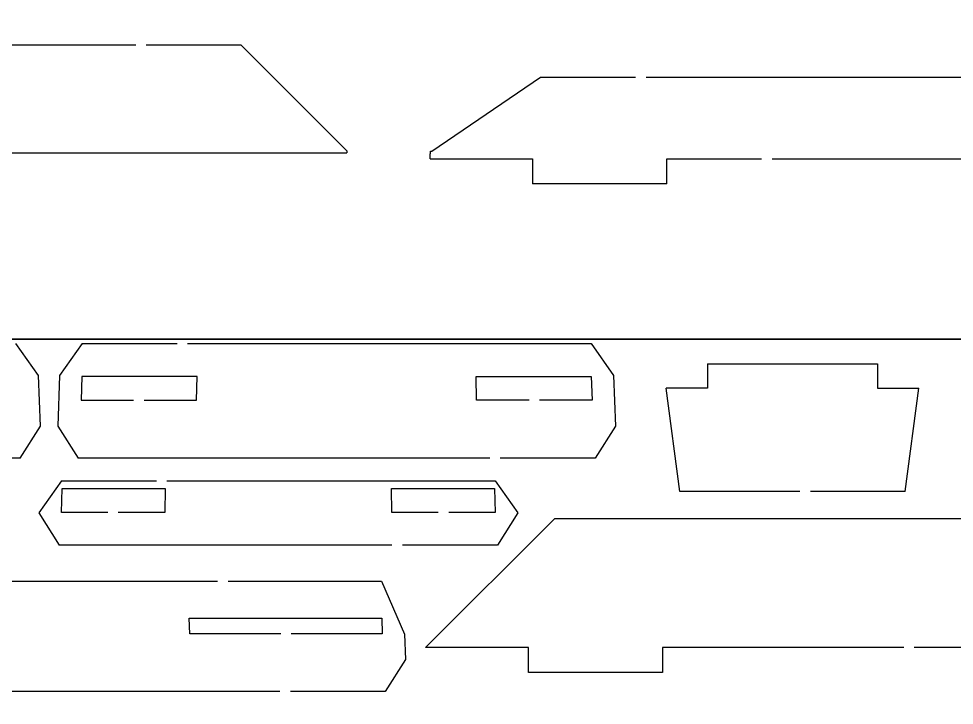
# Model space of a CAD drawing. Extents: x -513 to 387, y 75 to 375.
# Drawn here: x 47 to 135.7, y 140.5 to 205.7 of the extents above; entities that cross this region are included whole.
import ezdxf

# ---------------------------------------------------------------- set-up
doc = ezdxf.new("R2010")
doc.units = 0
doc.layers.get('0').update_dxf_attribs({"linetype": 'CONTINUOUS'})
doc.layers.add('CADRE', color=1, linetype='CONTINUOUS')

msp = doc.modelspace()

# ---------------------------------------------------------------- linework, layer by layer
for p, q in [((58.087, 203.159), (-10.913, 203.159)), ((68.087, 203.159), (59.087, 203.159)), ((78.122, 193.124), (68.087, 203.159)), ((86.188, 193.103), (96.506, 200.103)), ((96.506, 200.103), (105.506, 200.103)), ((106.506, 200.103), (153.469, 200.103)), ((42.765, 192.936), (78.122, 192.936)), ((78.122, 193.124), (78.122, 192.936)), ((86.045, 193.103), (86.188, 193.103)), ((86.031, 192.365), (95.72, 192.365)), ((95.72, 192.365), (95.72, 189.983)), ((108.47, 189.983), (108.47, 192.365)), ((108.47, 192.365), (117.47, 192.365)), ((118.47, 192.365), (141.505, 192.365)), ((108.47, 189.983), (95.72, 189.983)), ((48.865, 171.789), (46.728, 174.829)), ((53.006, 174.831), (50.869, 171.791)), ((53.006, 174.831), (62.006, 174.831)), ((63.006, 174.831), (101.288, 174.831)), ((101.288, 174.831), (103.425, 171.791)), ((112.34, 172.902), (112.34, 170.602)), ((112.34, 172.902), (128.46, 172.902)), ((128.46, 172.902), (128.46, 170.602)), ((49.039, 166.991), (48.865, 171.789)), ((50.869, 171.791), (50.695, 166.992)), ((52.986, 171.711), (52.904, 169.45)), ((63.918, 171.711), (52.986, 171.711)), ((63.862, 169.45), (63.918, 171.711)), ((90.432, 169.45), (90.376, 171.711)), ((90.376, 171.711), (101.307, 171.711)), ((101.307, 171.711), (101.389, 169.45)), ((103.425, 171.791), (103.598, 166.992)), ((109.697, 160.782), (108.415, 170.602)), ((112.34, 170.602), (108.415, 170.602)), ((128.46, 170.602), (132.385, 170.602)), ((131.103, 160.782), (132.385, 170.602)), ((52.904, 169.45), (57.883, 169.45)), ((58.883, 169.45), (63.862, 169.45)), ((95.41, 169.45), (90.432, 169.45)), ((101.389, 169.45), (96.41, 169.45)), ((47.12, 163.947), (49.039, 166.991)), ((50.695, 166.992), (52.614, 163.949)), ((103.598, 166.992), (101.68, 163.949)), ((47.12, 163.947), (38.12, 163.947)), ((91.68, 163.949), (52.614, 163.949)), ((101.68, 163.949), (92.68, 163.949)), ((51.054, 161.816), (48.905, 158.758)), ((51.054, 161.816), (60.054, 161.816)), ((61.054, 161.816), (92.18, 161.816)), ((92.18, 161.816), (94.33, 158.758)), ((51.039, 158.816), (51.121, 161.077)), ((51.121, 161.077), (60.892, 161.077)), ((60.892, 161.077), (60.836, 158.816)), ((82.398, 158.816), (82.342, 161.077)), ((82.342, 161.077), (92.114, 161.077)), ((92.114, 161.077), (92.196, 158.816)), ((121.103, 160.782), (109.697, 160.782)), ((131.103, 160.782), (122.103, 160.782)), ((48.905, 158.758), (50.835, 155.696)), ((55.438, 158.816), (51.039, 158.816)), ((60.836, 158.816), (56.438, 158.816)), ((86.797, 158.816), (82.398, 158.816)), ((97.81, 158.211), (85.587, 145.987)), ((92.196, 158.816), (87.797, 158.816)), ((94.33, 158.758), (92.4, 155.696)), ((141.195, 158.211), (97.81, 158.211)), ((82.4, 155.696), (50.835, 155.696)), ((92.4, 155.696), (83.4, 155.696)), ((-3.141, 152.3), (65.859, 152.3)), ((66.859, 152.3), (81.4, 152.3)), ((81.4, 152.3), (83.601, 147.253)), ((63.207, 147.3), (63.17, 148.767)), ((63.17, 148.767), (81.427, 148.767)), ((81.427, 148.767), (81.48, 147.3)), ((71.843, 147.3), (63.207, 147.3)), ((81.48, 147.3), (72.843, 147.3)), ((83.601, 147.253), (83.689, 144.842)), ((95.34, 145.987), (85.587, 145.987)), ((95.34, 143.606), (95.34, 145.987)), ((130.948, 145.987), (108.057, 145.987)), ((108.057, 145.987), (108.057, 143.606)), ((140.948, 145.987), (131.948, 145.987)), ((83.689, 144.842), (81.77, 141.799)), ((108.057, 143.606), (95.34, 143.606)), ((71.77, 141.799), (-13.511, 141.799)), ((81.77, 141.799), (72.77, 141.799))]:
    msp.add_line(p, q)
msp.add_polyline3d([(86.031, 192.365, 0), (86.031, 192.367, 0), (86.031, 192.369, 0), (86.031, 192.372, 0), (86.031, 192.374, 0), (86.031, 192.376, 0), (86.031, 192.379, 0), (86.031, 192.381, 0), (86.031, 192.383, 0), (86.031, 192.386, 0), (86.031, 192.388, 0), (86.031, 192.39, 0), (86.031, 192.392, 0), (86.031, 192.395, 0), (86.031, 192.397, 0), (86.031, 192.399, 0), (86.031, 192.402, 0), (86.031, 192.404, 0), (86.031, 192.406, 0), (86.031, 192.409, 0), (86.031, 192.411, 0), (86.031, 192.413, 0), (86.031, 192.416, 0), (86.032, 192.418, 0), (86.032, 192.42, 0), (86.032, 192.423, 0), (86.032, 192.425, 0), (86.032, 192.427, 0), (86.032, 192.43, 0), (86.032, 192.432, 0), (86.032, 192.434, 0), (86.032, 192.436, 0), (86.032, 192.439, 0), (86.032, 192.441, 0), (86.032, 192.443, 0), (86.032, 192.446, 0), (86.032, 192.448, 0), (86.032, 192.45, 0), (86.032, 192.453, 0), (86.032, 192.455, 0), (86.032, 192.457, 0), (86.032, 192.46, 0), (86.032, 192.462, 0), (86.032, 192.464, 0), (86.032, 192.467, 0), (86.032, 192.469, 0), (86.032, 192.471, 0), (86.032, 192.474, 0), (86.033, 192.476, 0), (86.033, 192.478, 0), (86.033, 192.48, 0), (86.033, 192.483, 0), (86.033, 192.485, 0), (86.033, 192.487, 0), (86.033, 192.49, 0), (86.033, 192.492, 0), (86.033, 192.494, 0), (86.033, 192.497, 0), (86.033, 192.499, 0), (86.033, 192.501, 0), (86.033, 192.504, 0), (86.033, 192.506, 0), (86.033, 192.508, 0), (86.033, 192.511, 0), (86.033, 192.513, 0), (86.033, 192.515, 0), (86.033, 192.518, 0), (86.033, 192.52, 0), (86.033, 192.522, 0), (86.033, 192.525, 0), (86.034, 192.527, 0), (86.034, 192.529, 0), (86.034, 192.531, 0), (86.034, 192.534, 0), (86.034, 192.536, 0), (86.034, 192.538, 0), (86.034, 192.541, 0), (86.034, 192.543, 0), (86.034, 192.545, 0), (86.034, 192.548, 0), (86.034, 192.55, 0), (86.034, 192.552, 0), (86.034, 192.555, 0), (86.034, 192.557, 0), (86.034, 192.559, 0), (86.034, 192.562, 0), (86.034, 192.564, 0), (86.034, 192.566, 0), (86.034, 192.569, 0), (86.034, 192.571, 0), (86.034, 192.573, 0), (86.034, 192.575, 0), (86.034, 192.578, 0), (86.034, 192.58, 0), (86.034, 192.582, 0), (86.034, 192.585, 0), (86.035, 192.587, 0), (86.035, 192.589, 0), (86.035, 192.592, 0), (86.035, 192.594, 0), (86.035, 192.596, 0), (86.035, 192.599, 0), (86.035, 192.601, 0), (86.035, 192.603, 0), (86.035, 192.606, 0), (86.035, 192.608, 0), (86.035, 192.61, 0), (86.035, 192.613, 0), (86.035, 192.615, 0), (86.035, 192.617, 0), (86.035, 192.62, 0), (86.035, 192.622, 0), (86.035, 192.624, 0), (86.035, 192.626, 0), (86.035, 192.629, 0), (86.035, 192.631, 0), (86.035, 192.633, 0), (86.035, 192.636, 0), (86.035, 192.638, 0), (86.036, 192.64, 0), (86.036, 192.643, 0), (86.036, 192.645, 0), (86.036, 192.647, 0), (86.036, 192.65, 0), (86.036, 192.652, 0), (86.036, 192.654, 0), (86.036, 192.657, 0), (86.036, 192.659, 0), (86.036, 192.661, 0), (86.036, 192.664, 0), (86.036, 192.666, 0), (86.036, 192.668, 0), (86.036, 192.67, 0), (86.036, 192.673, 0), (86.036, 192.675, 0), (86.036, 192.677, 0), (86.036, 192.68, 0), (86.036, 192.682, 0), (86.036, 192.684, 0), (86.036, 192.687, 0), (86.037, 192.689, 0), (86.037, 192.691, 0), (86.037, 192.694, 0), (86.037, 192.696, 0), (86.037, 192.698, 0), (86.037, 192.701, 0), (86.037, 192.703, 0), (86.037, 192.705, 0), (86.037, 192.708, 0), (86.037, 192.71, 0), (86.037, 192.712, 0), (86.037, 192.714, 0), (86.037, 192.717, 0), (86.037, 192.719, 0), (86.037, 192.721, 0), (86.037, 192.724, 0), (86.037, 192.726, 0), (86.037, 192.728, 0), (86.037, 192.731, 0), (86.037, 192.733, 0), (86.037, 192.735, 0), (86.037, 192.738, 0), (86.037, 192.74, 0), (86.037, 192.742, 0), (86.038, 192.745, 0), (86.038, 192.747, 0), (86.038, 192.749, 0), (86.038, 192.752, 0), (86.038, 192.754, 0), (86.038, 192.756, 0), (86.038, 192.758, 0), (86.038, 192.761, 0), (86.038, 192.763, 0), (86.038, 192.765, 0), (86.038, 192.768, 0), (86.038, 192.77, 0), (86.038, 192.772, 0), (86.038, 192.775, 0), (86.038, 192.777, 0), (86.038, 192.779, 0), (86.038, 192.782, 0), (86.038, 192.784, 0), (86.038, 192.786, 0), (86.038, 192.789, 0), (86.038, 192.791, 0), (86.038, 192.793, 0), (86.039, 192.796, 0), (86.039, 192.798, 0), (86.039, 192.8, 0), (86.039, 192.802, 0), (86.039, 192.805, 0), (86.039, 192.807, 0), (86.039, 192.809, 0), (86.039, 192.812, 0), (86.039, 192.814, 0), (86.039, 192.816, 0), (86.039, 192.819, 0), (86.039, 192.821, 0), (86.039, 192.823, 0), (86.039, 192.826, 0), (86.039, 192.828, 0), (86.039, 192.83, 0), (86.039, 192.833, 0), (86.039, 192.835, 0), (86.039, 192.837, 0), (86.039, 192.84, 0), (86.04, 192.842, 0), (86.04, 192.844, 0), (86.04, 192.846, 0), (86.04, 192.849, 0), (86.04, 192.851, 0), (86.04, 192.853, 0), (86.04, 192.856, 0), (86.04, 192.858, 0), (86.04, 192.86, 0), (86.04, 192.863, 0), (86.04, 192.865, 0), (86.04, 192.867, 0), (86.04, 192.87, 0), (86.04, 192.872, 0), (86.04, 192.874, 0), (86.04, 192.877, 0), (86.04, 192.879, 0), (86.04, 192.881, 0), (86.04, 192.884, 0), (86.04, 192.886, 0), (86.04, 192.888, 0), (86.04, 192.89, 0), (86.04, 192.893, 0), (86.041, 192.895, 0), (86.041, 192.897, 0), (86.041, 192.9, 0), (86.041, 192.902, 0), (86.041, 192.904, 0), (86.041, 192.907, 0), (86.041, 192.909, 0), (86.041, 192.911, 0), (86.041, 192.914, 0), (86.041, 192.916, 0), (86.041, 192.918, 0), (86.041, 192.921, 0), (86.041, 192.923, 0), (86.041, 192.925, 0), (86.041, 192.928, 0), (86.041, 192.93, 0), (86.041, 192.932, 0), (86.041, 192.934, 0), (86.041, 192.937, 0), (86.041, 192.939, 0), (86.041, 192.941, 0), (86.042, 192.944, 0), (86.042, 192.946, 0), (86.042, 192.948, 0), (86.042, 192.951, 0), (86.042, 192.953, 0), (86.042, 192.955, 0), (86.042, 192.958, 0), (86.042, 192.96, 0), (86.042, 192.962, 0), (86.042, 192.965, 0), (86.042, 192.967, 0), (86.042, 192.969, 0), (86.042, 192.971, 0), (86.042, 192.974, 0), (86.042, 192.976, 0), (86.042, 192.978, 0), (86.042, 192.981, 0), (86.042, 192.983, 0), (86.043, 192.985, 0), (86.043, 192.988, 0), (86.043, 192.99, 0), (86.043, 192.992, 0), (86.043, 192.995, 0), (86.043, 192.997, 0), (86.043, 192.999, 0), (86.043, 193.002, 0), (86.043, 193.004, 0), (86.043, 193.006, 0), (86.043, 193.009, 0), (86.043, 193.011, 0), (86.043, 193.013, 0), (86.043, 193.015, 0), (86.043, 193.018, 0), (86.043, 193.02, 0), (86.043, 193.022, 0), (86.043, 193.025, 0), (86.043, 193.027, 0), (86.043, 193.029, 0), (86.043, 193.032, 0), (86.043, 193.034, 0), (86.043, 193.036, 0), (86.044, 193.039, 0), (86.044, 193.041, 0), (86.044, 193.043, 0), (86.044, 193.046, 0), (86.044, 193.048, 0), (86.044, 193.05, 0), (86.044, 193.053, 0), (86.044, 193.055, 0), (86.044, 193.057, 0), (86.044, 193.059, 0), (86.044, 193.062, 0), (86.044, 193.064, 0), (86.044, 193.066, 0), (86.044, 193.069, 0), (86.044, 193.071, 0), (86.044, 193.073, 0), (86.044, 193.076, 0), (86.044, 193.078, 0), (86.044, 193.08, 0), (86.044, 193.083, 0), (86.045, 193.085, 0), (86.045, 193.087, 0), (86.045, 193.09, 0), (86.045, 193.092, 0), (86.045, 193.094, 0), (86.045, 193.096, 0), (86.045, 193.099, 0), (86.045, 193.101, 0), (86.045, 193.103, 0)])
at = {"layer": 'CADRE', "linetype": 'CONTINUOUS'}
for points in [[(-512.815, 175.265), (387.185, 175.265), (387.185, 275.265), (-512.815, 275.265)], [(-512.815, 75.265), (387.185, 75.265), (387.185, 175.265), (-512.815, 175.265)]]:
    msp.add_lwpolyline(points, close=True, dxfattribs=at)

doc.saveas('drawing.dxf')
